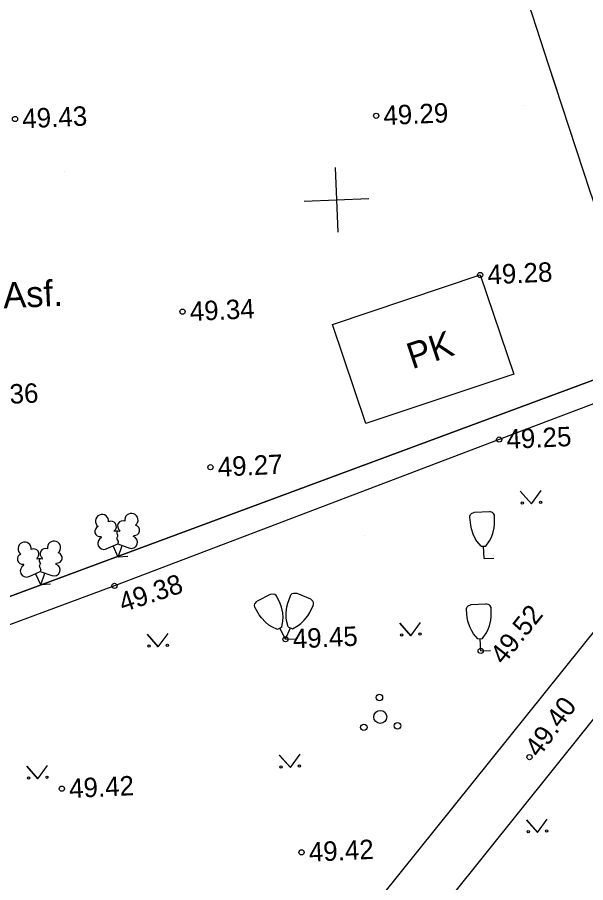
# Model space of a CAD drawing. Extents: x 641383 to 641619, y 6455711 to 6456054.
# Drawn here: x 641533.33 to 641555.28, y 6455842.34 to 6455875.74 of the extents above; entities that cross this region are included whole.
import ezdxf

# ---------------------------------------------------------------- set-up
doc = ezdxf.new("R2010")
doc.units = 0
for name, color, linetype in [('Level 1', 7, 'Continuous'), ('Level 13', 7, 'Continuous'), ('Level 2', 7, 'Continuous'), ('Level 28', 7, 'Continuous'), ('Level 40', 7, 'Continuous'), ('Level 41', 7, 'Continuous'), ('Level 44', 7, 'Continuous'), ('Level 48', 7, 'Continuous'), ('Level 57', 7, 'Continuous'), ('Level 60', 7, 'Continuous'), ('Level 61', 7, 'Continuous')]:
    doc.layers.add(name, color=color, linetype=linetype)

msp = doc.modelspace()

# ---------------------------------------------------------------- linework, layer by layer
at = {"layer": 'Level 1'}
msp.add_lwpolyline([(641545.501, 6455863.88), (641551.21, 6455865.797), (641552.502, 6455861.972), (641546.798, 6455860.063)], close=True, dxfattribs=at)
at = {"layer": 'Level 13'}
msp.add_open_spline([(641525.448, 6455968.02), (641530.006, 6455958.751), (641531.249, 6455955.999), (641533.797, 6455950.635), (641536.318, 6455946.031), (641537.32, 6455943.642), (641544.699, 6455924.581), (641546.435, 6455919.978), (641555.261, 6455896.969), (641556.583, 6455893.284), (641563.492, 6455874.654), (641565.495, 6455869.09), (641576.274, 6455840.753), (641576.977, 6455839.212), (641585.697, 6455815.127), (641587.237, 6455809.916), (641590.836, 6455799.678)], degree=3, dxfattribs=at)
at = {"layer": 'Level 2'}
msp.add_lwpolyline([(641539.474, 6455828.626), (641543.438, 6455833.491), (641563.298, 6455858.261), (641565.224, 6455860.64), (641563.368, 6455861.618), (641560.701, 6455858.375), (641537.617, 6455829.645)], dxfattribs=at)
at = {"layer": 'Level 28'}
for points in [[(641547.945, 6455892.079), (641553.839, 6455873.932), (641555.449, 6455869.03), (641555.898, 6455867.739), (641557.86, 6455861.681), (641551.945, 6455859.445), (641537.084, 6455853.795), (641525.151, 6455849.377), (641522.473, 6455848.396), (641510.524, 6455843.887), (641504.777, 6455858.684), (641503.365, 6455862.274), (641523.91, 6455871.501), (641525.612, 6455877.763), (641526.585, 6455881.96), (641525.694, 6455883.964), (641547.942, 6455892.075)], [(641553.835, 6455873.938), (641554.169, 6455872.926)]]:
    msp.add_lwpolyline(points, dxfattribs=at)
at = {"layer": 'Level 40'}
for points in [[(641440.845, 6455905.794), (641536.419, 6455944.975), (641565.849, 6455865.54), (641482.308, 6455834.585)], [(641565.849, 6455865.54), (641585.76, 6455811.798), (641523.425, 6455767.249), (641482.308, 6455834.585)]]:
    msp.add_lwpolyline(points, close=True, dxfattribs=at)
at = {"layer": 'Level 41'}
for p, q in [((641552.759, 6455857.451), (641553.188, 6455856.964)), ((641553.188, 6455856.964), (641552.767, 6455857.444)), ((641553.188, 6455856.964), (641553.565, 6455857.479)), ((641548.104, 6455852.359), (641548.533, 6455851.872)), ((641548.533, 6455851.872), (641548.111, 6455852.352)), ((641548.533, 6455851.872), (641548.909, 6455852.388)), ((641538.349, 6455851.929), (641538.778, 6455851.442)), ((641538.778, 6455851.442), (641539.155, 6455851.958)), ((641538.778, 6455851.442), (641538.357, 6455851.922)), ((641543.448, 6455847.267), (641543.877, 6455846.78)), ((641543.877, 6455846.78), (641543.456, 6455847.26)), ((641543.877, 6455846.78), (641544.254, 6455847.296)), ((641533.694, 6455846.837), (641534.122, 6455846.35)), ((641534.122, 6455846.35), (641533.701, 6455846.83)), ((641534.122, 6455846.35), (641534.499, 6455846.866)), ((641552.995, 6455844.763), (641553.423, 6455844.276)), ((641553.423, 6455844.276), (641553.002, 6455844.756)), ((641553.423, 6455844.276), (641553.8, 6455844.792))]:
    msp.add_line(p, q, dxfattribs=at)
for centre in [(641552.831, 6455856.993), (641553.541, 6455857.024), (641548.176, 6455851.901), (641548.885, 6455851.933), (641538.421, 6455851.471), (641539.131, 6455851.503), (641543.521, 6455846.809), (641544.23, 6455846.841), (641533.766, 6455846.379), (641534.475, 6455846.411), (641553.067, 6455844.305), (641553.776, 6455844.337)]:
    msp.add_circle(centre, 0.045, dxfattribs=at)
at = {"layer": 'Level 44'}
for p, q in [((641550.994, 6455856.645), (641551.564, 6455856.67)), ((641537.28, 6455855.9), (641537.299, 6455855.941)), ((641536.581, 6455855.659), (641536.559, 6455855.698)), ((641537.101, 6455855.892), (641537.079, 6455855.931)), ((641537.82, 6455855.704), (641537.828, 6455855.745)), ((641536.77, 6455855.227), (641537.212, 6455855.417)), ((641537.225, 6455854.907), (641537.035, 6455855.339)), ((641537.212, 6455855.417), (641537.659, 6455855.257)), ((641537.225, 6455854.907), (641537.385, 6455855.355)), ((641551.244, 6455855.324), (641551.433, 6455855.333)), ((641551.36, 6455854.854), (641551.339, 6455855.329)), ((641533.585, 6455854.594), (641533.574, 6455854.633)), ((641534.105, 6455854.827), (641534.094, 6455854.857)), ((641534.296, 6455854.826), (641534.304, 6455854.866)), ((641534.825, 6455854.639), (641534.843, 6455854.68)), ((641537.604, 6455854.924), (641537.225, 6455854.907)), ((641551.36, 6455854.854), (641551.739, 6455854.871)), ((641533.785, 6455854.152), (641534.217, 6455854.352)), ((641534.24, 6455853.842), (641534.04, 6455854.274)), ((641534.217, 6455854.352), (641534.664, 6455854.192)), ((641534.24, 6455853.842), (641534.4, 6455854.29)), ((641534.619, 6455853.859), (641534.24, 6455853.842)), ((641543.099, 6455853.468), (641542.596, 6455853.201)), ((641544.128, 6455853.515), (641544.654, 6455853.293)), ((641550.864, 6455853.075), (641551.433, 6455853.101)), ((641543.551, 6455852.203), (641543.385, 6455852.115)), ((641543.692, 6455851.738), (641543.468, 6455852.159)), ((641543.692, 6455851.738), (641543.878, 6455852.177)), ((641543.791, 6455852.213), (641543.965, 6455852.141)), ((641543.692, 6455851.738), (641544.072, 6455851.755)), ((641551.113, 6455851.755), (641551.303, 6455851.764)), ((641551.229, 6455851.285), (641551.208, 6455851.76)), ((641551.229, 6455851.285), (641551.609, 6455851.302))]:
    msp.add_line(p, q, dxfattribs=at)
for points in [[(641551.244, 6455855.324), (641551.085, 6455855.518), (641551.02, 6455855.625), (641550.938, 6455855.786), (641550.868, 6455855.998), (641550.842, 6455856.142), (641550.813, 6455856.446), (641550.811, 6455856.486), (641550.838, 6455856.552), (641550.877, 6455856.594), (641550.994, 6455856.645)], [(641551.433, 6455855.333), (641551.574, 6455855.539), (641551.629, 6455855.652), (641551.697, 6455855.82), (641551.747, 6455856.038), (641551.761, 6455856.183), (641551.762, 6455856.489), (641551.76, 6455856.529), (641551.727, 6455856.592), (641551.686, 6455856.63), (641551.564, 6455856.67)], [(641537.19, 6455855.916), (641537.173, 6455855.835), (641537.174, 6455855.815), (641537.185, 6455855.786), (641537.207, 6455855.757), (641537.208, 6455855.737), (641537.199, 6455855.697), (641537.172, 6455855.645), (641537.173, 6455855.625), (641537.173, 6455855.605), (641537.185, 6455855.576), (641537.227, 6455855.518), (641537.228, 6455855.498), (641537.229, 6455855.478), (641537.211, 6455855.447), (641537.212, 6455855.417)], [(641534.195, 6455854.841), (641534.178, 6455854.771), (641534.179, 6455854.751), (641534.19, 6455854.721), (641534.212, 6455854.682), (641534.223, 6455854.662), (641534.204, 6455854.632), (641534.187, 6455854.581), (641534.178, 6455854.55), (641534.188, 6455854.541), (641534.2, 6455854.511), (641534.232, 6455854.453), (641534.243, 6455854.433), (641534.234, 6455854.413), (641534.226, 6455854.372), (641534.217, 6455854.352)], [(641543.551, 6455852.203), (641543.59, 6455852.449), (641543.595, 6455852.575), (641543.582, 6455852.754), (641543.532, 6455852.972), (641543.486, 6455853.115), (641543.353, 6455853.39), (641543.332, 6455853.419), (641543.28, 6455853.467), (641543.229, 6455853.479), (641543.099, 6455853.468)], [(641543.791, 6455852.213), (641543.73, 6455852.456), (641543.715, 6455852.58), (641543.712, 6455852.76), (641543.742, 6455852.982), (641543.775, 6455853.128), (641543.883, 6455853.413), (641543.901, 6455853.444), (641543.949, 6455853.496), (641543.998, 6455853.514), (641544.128, 6455853.515)], [(641543.965, 6455852.141), (641544.179, 6455852.266), (641544.281, 6455852.34), (641544.41, 6455852.466), (641544.548, 6455852.642), (641544.627, 6455852.766), (641544.755, 6455853.042), (641544.768, 6455853.078), (641544.77, 6455853.153), (641544.748, 6455853.202), (641544.654, 6455853.293)], [(641543.385, 6455852.115), (641543.16, 6455852.22), (641543.052, 6455852.285), (641542.912, 6455852.399), (641542.76, 6455852.562), (641542.669, 6455852.679), (641542.517, 6455852.942), (641542.501, 6455852.976), (641542.493, 6455853.051), (641542.51, 6455853.102), (641542.596, 6455853.201)], [(641551.113, 6455851.755), (641550.954, 6455851.948), (641550.89, 6455852.056), (641550.807, 6455852.217), (641550.738, 6455852.429), (641550.711, 6455852.573), (641550.683, 6455852.877), (641550.681, 6455852.917), (641550.708, 6455852.983), (641550.746, 6455853.025), (641550.864, 6455853.075)], [(641551.303, 6455851.764), (641551.444, 6455851.97), (641551.499, 6455852.083), (641551.566, 6455852.251), (641551.617, 6455852.469), (641551.63, 6455852.614), (641551.632, 6455852.92), (641551.63, 6455852.96), (641551.597, 6455853.023), (641551.555, 6455853.061), (641551.433, 6455853.101)]]:
    msp.add_lwpolyline(points, dxfattribs=at)
for centre, radius in [((641547.317, 6455849.488), 0.125), ((641547.351, 6455848.739), 0.25), ((641546.718, 6455848.335), 0.125), ((641548.017, 6455848.393), 0.125)]:
    msp.add_circle(centre, radius, dxfattribs=at)
for centre, radius, start, end in [((641536.606, 6455856.296), 0.256, 114.0665, 235.0811), ((641536.606, 6455856.296), 0.256, 353.0494, 114.064), ((641536.958, 6455856.089), 0.202, 307.6983, 119.2688), ((641537.405, 6455856.105), 0.202, 64.9758, 236.5463), ((641537.741, 6455856.338), 0.256, 70.1806, 191.1952), ((641537.741, 6455856.338), 0.256, 309.1635, 70.1781), ((641536.525, 6455855.895), 0.202, 108.8617, 280.4322), ((641537.852, 6455855.944), 0.202, 263.8124, 75.3829), ((641536.675, 6455855.442), 0.237, 114.0652, 294.0642), ((641537.195, 6455855.675), 0.237, 69.3293, 114.0653), ((641537.735, 6455855.481), 0.237, 250.1804, 70.1794), ((641533.617, 6455855.229), 0.256, 114.0665, 235.0811), ((641533.617, 6455855.229), 0.256, 353.0494, 114.064), ((641534.752, 6455855.271), 0.256, 70.1806, 191.1952), ((641534.752, 6455855.271), 0.256, 309.1635, 70.1781), ((641533.535, 6455854.828), 0.202, 108.8617, 280.4322), ((641533.969, 6455855.022), 0.202, 307.6983, 119.2688), ((641534.416, 6455855.038), 0.202, 64.9758, 236.5463), ((641534.862, 6455854.877), 0.202, 263.8124, 75.3829), ((641534.206, 6455854.608), 0.237, 69.3293, 114.0653), ((641534.746, 6455854.414), 0.237, 250.1804, 70.1794), ((641533.686, 6455854.375), 0.237, 114.0652, 294.0642)]:
    msp.add_arc(centre, radius, start, end, dxfattribs=at)
at = {"layer": 'Level 48'}
for centre in [(641547.192, 6455871.943), (641533.245, 6455871.819), (641551.21, 6455865.797), (641539.713, 6455864.382), (641551.945, 6455859.445), (641540.793, 6455858.375), (641537.084, 6455853.795), (641543.692, 6455851.738), (641551.229, 6455851.285), (641553.114, 6455847.186), (641535.053, 6455845.967), (641544.311, 6455843.509)]:
    msp.add_circle(centre, 0.1, dxfattribs=at)
at = {"layer": 'Level 60'}
for p, q in [((641552.913, 6455872.338), (641552.913, 6455872.338)), ((641547.187, 6455871.95), (641547.187, 6455871.95)), ((641535.141, 6455869.801), (641535.141, 6455869.801)), ((641551.208, 6455865.805), (641551.208, 6455865.805)), ((641539.716, 6455864.391), (641539.716, 6455864.391)), ((641546.796, 6455860.058), (641546.796, 6455860.058)), ((641551.948, 6455859.451), (641551.948, 6455859.451)), ((641540.789, 6455858.376), (641540.789, 6455858.376)), ((641546.737, 6455855.727), (641546.737, 6455855.727)), ((641537.226, 6455854.908), (641537.226, 6455854.908)), ((641534.236, 6455853.841), (641534.236, 6455853.841)), ((641537.083, 6455853.8), (641537.083, 6455853.8)), ((641543.688, 6455851.742), (641543.688, 6455851.742)), ((641551.227, 6455851.293), (641551.227, 6455851.293)), ((641547.351, 6455848.739), (641547.351, 6455848.739)), ((641553.117, 6455847.189), (641553.117, 6455847.189)), ((641535.05, 6455845.97), (641535.05, 6455845.97)), ((641544.315, 6455843.512), (641544.315, 6455843.512))]:
    msp.add_line(p, q, dxfattribs=at)
at = {"layer": 'Level 61'}
for p, q in [((641545.603, 6455869.948), (641545.715, 6455867.451)), ((641545.603, 6455869.948), (641545.715, 6455867.451)), ((641544.411, 6455868.644), (641546.908, 6455868.756)), ((641544.411, 6455868.644), (641546.908, 6455868.756))]:
    msp.add_line(p, q, dxfattribs=at)

# ---------------------------------------------------------------- texts
at = {"layer": 'Level 57'}
for s, rotation, p in [('Asf.', 2.5638, (641532.803, 6455864.508)), ('PK', 18.5036, (641548.581, 6455862.156))]:
    msp.add_text(s, height=0.9999, rotation=rotation, dxfattribs=at).set_placement(p)
at = {"layer": 'Level 60'}
for s, rotation, p in [(' 49.43', 2.5638, (641533.261, 6455871.445)), (' 49.29', 2.5638, (641547.208, 6455871.569)), (' 49.28', 2.5638, (641551.227, 6455865.423)), (' 49.34', 2.5638, (641539.73, 6455864.007)), (' 49.36', 2.5638, (641531.378, 6455860.751)), (' 49.25', 2.5638, (641551.962, 6455859.07)), (' 49.27', 2.5638, (641540.81, 6455858)), (' 49.38', 18.3431, (641537.145, 6455852.684)), (' 49.52', 51.5319, (641551.941, 6455850.497)), (' 49.45', 2.5638, (641543.709, 6455851.364)), (' 49.40', 53.4689, (641553.308, 6455846.91)), (' 49.42', 2.5638, (641535.069, 6455845.592)), (' 49.42', 2.5638, (641544.328, 6455843.134))]:
    msp.add_text(s, height=0.7499, rotation=rotation, dxfattribs=at).set_placement(p)

doc.saveas('drawing.dxf')
